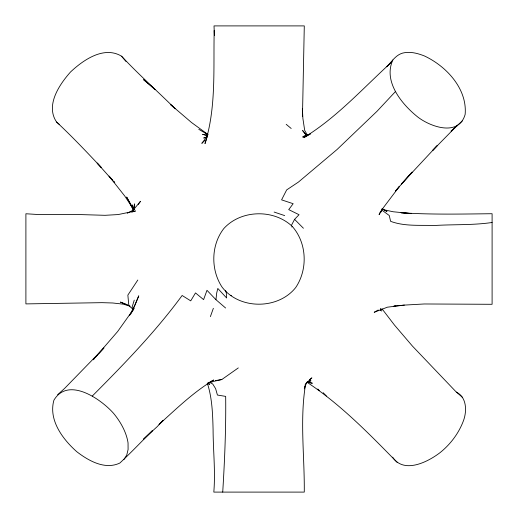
<?xml version="1.0" encoding="UTF-8"?>
<svg xmlns="http://www.w3.org/2000/svg" width="518" height="518" viewBox="0 0 518 518"><rect width="100%" height="100%" fill="white"/><g stroke="black" fill="none" stroke-linecap="round" stroke-linejoin="round"><path stroke-width="0.78" d="M214.206 30.42C213.286 68.169 216.407 107.109 204.992 143.615L207.938 134.389M225.557 290.307L226.34 293.298L226.644 298.005L217.806 288.455L216.705 292.987L215.954 299.695L225.615 308.016M381.701 311.104L381.76 308.968M134.227 207.712L134.505 203.885L133.463 209.745M222.727 492.1C224.682 460.262 226.055 428.276 225.673 396.387L217.418 395.046L215.624 388.649L212.73 384.013L210.03 382.569M380.588 308.799L380.303 310.347L380.724 308.799M304.772 386.875L305.594 384.103C299.65 419.755 304.636 456.138 304.273 492.1L213.817 492.1C215.533 471.361 213.17 450.634 213.086 429.901C212.704 414.478 212.225 398.692 207.563 383.896M134.253 300.129L132.148 307.006L132.783 310.276M210.386 316.627L213.358 308.301M304.28 388.908L306.669 382.446M380.607 212.717L382.258 208.378M392.845 60.017C382.925 81.481 401.949 104.448 417.89 117.107C430.898 127.072 458.747 136.778 465.145 114.439C467.424 88.798 446.309 66.168 424.391 55.95C417.534 53.244 410.049 51.263 402.7 53.076C395.506 55.07 391.699 61.888 386.622 66.783L391.109 62.568C362.814 88.41 336.804 117.476 303.852 137.607L310.146 134.168M133.074 309.583L138.766 295.83L135.075 304.733L129.558 315.54M380.749 211.111L379.079 214.614L383.32 207.718L399.346 186.519M395.551 91.459L377.02 111.279L337.076 149.488L298.465 182.045L286.661 189.918L281.578 199.864L293.156 203.703L288.727 209.628L299.048 214.711L294.58 219.347L291.356 225.498M207.802 134.291L205.16 138.999L201.826 143.337L204.591 140.702M130.776 313.953L134.084 308.437L117.638 331.526L93.208 359.777L94.282 358.598M123.944 459.511L126.768 454.992L128.095 449.507L128.043 442.929A49.255 28.438 45 0 0 113.559 413.338C100.932 399.054 68.195 376.223 53.904 400.207C48.31 420.053 62.697 439.219 76.8 451.728C88.565 460.78 104.953 470.111 119.833 463.053C131.015 452.641 141.589 441.53 152.376 430.678L143.628 439.212M137.807 280.031L127.862 295.098L128.84 305.698L133.132 309.304M138.312 204.422L140.495 201.295L132.822 210.541M291.718 226.981L292.217 226.366C273.757 208.922 241.006 209.602 223.828 228.535C210.981 245.046 210.612 269.613 221.982 286.991C239.167 309.848 278.056 309.829 295.713 287.529C308.016 269.302 306.954 242.929 292.217 226.366M399.32 186.493L395.344 191.187L412.101 172.099L401.456 183.968L437.056 145.772L432.582 150.518L455.27 127.428M95.351 357.42L98.031 354.474M99.106 353.295L103.93 347.992L64.627 388.39L57.627 394.722M92.308 396.03C124.016 364.173 155.497 331.792 182.135 295.48L190.721 300.861L195.5 292.923L203.593 299.631L206.98 290.313L215.954 299.695M305.141 384.421L311.881 377.849L309.557 379.681M143.7 438.94L156.993 426.838L163.351 420.247L159.02 424.456C176.424 408.741 193.408 392.165 213.63 380.018L207.783 383.281M455.192 127.402L451.081 131.138L457.64 125.388M456.364 126.334L462.237 120.998M207.174 383.754L213.397 381.449L221.821 379.532L238.306 367.91M378.224 309.991L374.216 312.289L387.373 307.187L404.351 305.096L424.242 303.975L492.1 304.293L492.1 213.72C461.765 214.038 431.345 214.737 401.055 212.762L411.551 213.584L393.123 211.758L383.806 209.725L386.978 211.506L382.252 208.773M127.253 213.254L134.738 209.291M310.282 133.922L302.648 136.998L304.124 136.758M306.766 382.2L310.942 380.795L308.76 381.229M206.76 137.03L203.716 138.002L206.721 137.27M131.812 212.127L135.509 210.968L118.149 214.562L105.05 215.313L81.74 214.62L36.875 214.446L25.9 213.759L25.9 303.904L102.078 302.661L112.749 302.991L123.213 304.15L130.122 306.132M215.501 380.581L221.821 379.532M492.1 222.487C473.012 225.336 453.606 224.281 434.382 225.518C419.755 224.967 404.603 226.547 390.604 221.322L389.264 215.52L382.944 210.884L382.154 209.589M404.351 305.096L393.868 306.112L395.461 305.963M304.053 135.923L306.76 135.949M230.322 295.616L231.436 295.649M307.582 382.336L312.354 383.223L307.724 382.09M207.116 135.438L202.583 134.317L207.511 135.541M274.119 212.05L284.68 215.605M127.175 304.694L120.403 302.078L128.84 305.698M456.352 392.126C466.737 397.164 467.009 410.891 463.552 420.48C458.883 433.1 450.595 444.185 440.119 452.59C427.803 462.056 403.904 474.158 392.605 457.167M207.647 134.285L205.484 133.256L207.53 134.46M207.75 134.324L191.505 122.501L170.687 104.675L175.175 108.748C157.388 91.142 138.649 74.495 121.555 56.197C104.008 45.603 83.346 59.92 70.545 71.97C59.279 84.622 45.247 105.407 56.585 122.041C72.086 136.499 86.629 151.91 101.152 167.346L97.144 163.041L112.419 180.193M198.795 129.312L207.576 134.492M307.692 382.705C341.109 404.953 369.334 433.967 397.287 462.516M286.195 124.32L291.2 128.49M56.585 122.041L59.544 124.585M462.678 397.559L455.872 391.627L412.419 346.069L394.502 325.11L382.161 309.006M294.58 219.347L303.418 228.25M323.154 392.689L326.334 395.972M317.812 389.012L319.366 390.624M112.956 180.795L114.582 182.517M112.678 180.147L109.039 176.094L124.754 196.05L132.783 208.165M113.72 181.306L114.756 182.465M207.854 382.88L209.389 384.583L208.599 383.326M121.555 56.197L125.926 61.396M306.585 135.438L302.603 130.523L306.449 135.366M132.88 208.035L126.651 197.028L133.307 210.036M307.362 135.146L304.681 130.361L302.907 118.544L302.376 108.741L302.454 116.246M132.491 205.627L133.456 208.689M132.252 204.856L133.275 210.845M214.335 30.62L214.394 35.341L214.018 25.9L304.293 25.9L302.473 116.168M150.57 85.476L143.577 79.642L155.076 89.549L150.57 85.476"/></g></svg>
